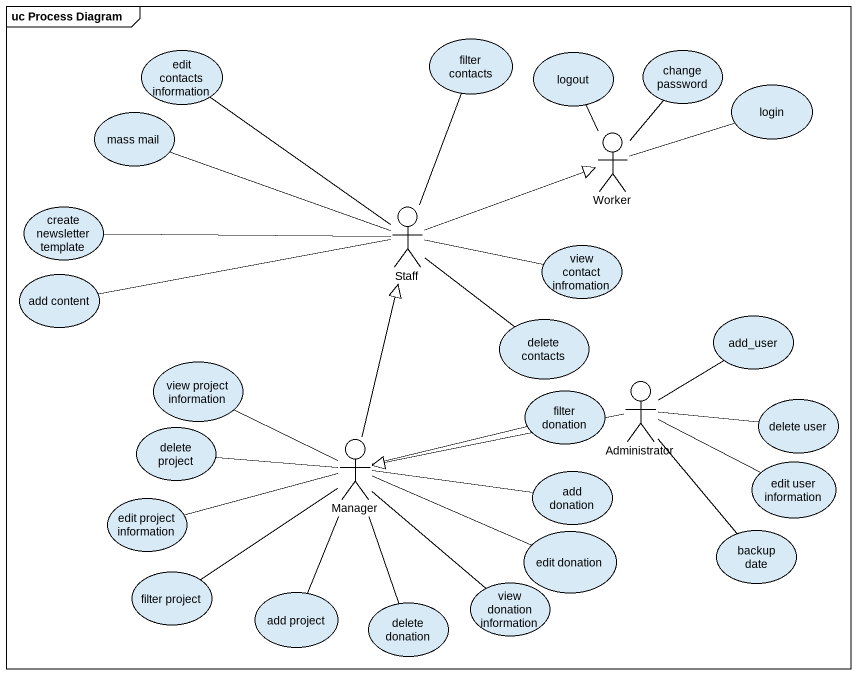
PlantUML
@startuml
mainframe uc Process Diagram
usecase "filter contacts" as filter_contacts
usecase "edit contacts information" as edit_contacts_information
usecase logout
usecase "change password" as change_password
usecase login
usecase "mass mail" as mass_mail
actor Worker
usecase "create newsletter template" as create_newsletter_template
actor Staff
usecase "add content" as add_content
usecase "view contact infromation" as view_contact_infromation
usecase "delete contacts" as delete_contacts
usecase add_user
usecase "view project information" as view_project_information
usecase "filter donation" as filter_donation
actor Administrator
usecase "delete user" as delete_user
usecase "delete project" as delete_project
actor Manager
usecase "add donation" as add_donation
usecase "edit user information" as edit_user_information
usecase "edit project information" as edit_project_information
usecase "edit donation" as edit_donation
usecase "backup date" as backup_date
usecase "filter project" as filter_project
usecase "add project" as add_project
usecase "delete donation" as delete_donation
usecase "view donation information" as view_donation_information
filter_contacts -- Staff
edit_contacts_information -- Staff
logout -- Worker
change_password -- Worker
login -left- Worker
mass_mail -right- Staff
create_newsletter_template -right- Staff
Staff -right-|> Worker
Staff -right- view_contact_infromation
Staff -- delete_contacts
add_content -right- Staff
add_user -- Administrator
view_project_information -- Manager
filter_donation -left- Manager
Administrator -left-|> Manager
delete_user -left- Administrator
delete_project -right- Manager
Manager -up-|> Staff
add_donation -left- Manager
edit_user_information -left- Administrator
edit_project_information -right- Manager
edit_donation -left- Manager
backup_date -up- Administrator
filter_project -up- Manager
add_project -up- Manager
delete_donation -up- Manager
view_donation_information -up- Manager
@enduml
